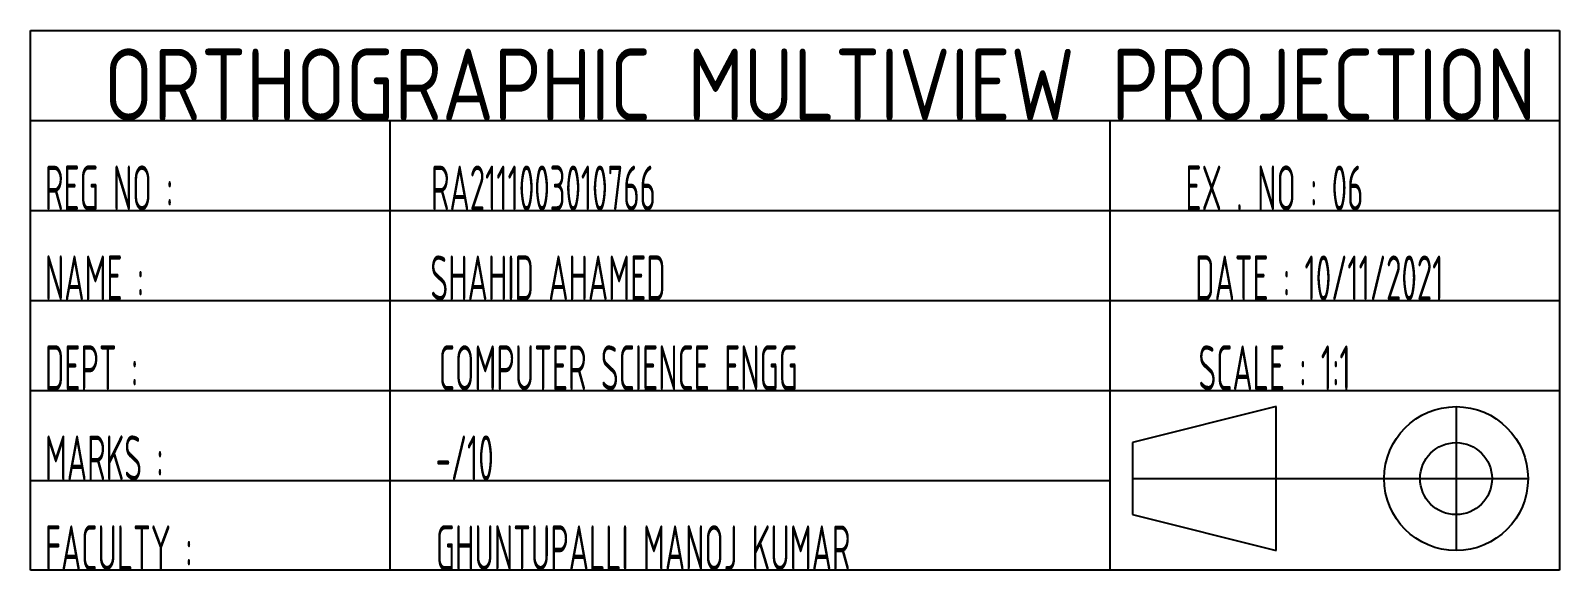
# Model space of a CAD drawing. Header units: millimetres. Extents: x 56 to 1763, y 147 to 593.
# Drawn here: x 126.6 to 239.2, y 147.1 to 186.8 of the extents above; entities that cross this region are included whole.
import ezdxf

# ---------------------------------------------------------------- set-up
doc = ezdxf.new("R2010")
doc.units = ezdxf.units.MM
doc.header["$MEASUREMENT"] = 0
doc.styles.get("Standard").update_dxf_attribs({"font": 'ISOCPEUR.TTF', "height": 4})

msp = doc.modelspace()

# ---------------------------------------------------------------- linework, layer by layer
for p, q in [((126.59, 147.09), (126.59, 186.83)), ((126.59, 186.83), (239.18, 186.83)), ((239.18, 186.83), (239.18, 147.09)), ((126.59, 180.2), (239.18, 180.2)), ((153.08, 147.09), (153.08, 180.2)), ((206.07, 180.2), (206.07, 147.09)), ((126.59, 173.58), (239.18, 173.58)), ((126.59, 166.96), (239.18, 166.96)), ((126.59, 160.34), (239.18, 160.34)), ((218.33, 159.14), (207.73, 156.49)), ((218.33, 148.55), (218.33, 159.14)), ((231.57, 159.14), (231.57, 148.55)), ((207.73, 156.49), (207.73, 151.2)), ((126.59, 153.71), (206.07, 153.71)), ((207.73, 153.84), (236.87, 153.84)), ((207.73, 151.2), (218.33, 148.55)), ((239.18, 147.09), (126.59, 147.09))]:
    msp.add_line(p, q)
for radius in [5.3, 2.65]:
    msp.add_circle((231.57, 153.84), radius)

# ---------------------------------------------------------------- texts
for s, height, width, p in [('  ORTHOGRAPHIC MULTIVIEW PROJECTION', 5.2986, 0.8, (126.59, 180.2)), (' REG NO :                  RA2111003010766                                     EX . NO : 06', 3.3116, 0.5, (126.59, 173.58)), (' NAME :                    SHAHID AHAMED                                     DATE : 10/11/2021', 3.3116, 0.5, (126.59, 166.96)), (' DEPT :                     COMPUTER SCIENCE ENGG                            SCALE : 1:1', 3.3116, 0.5, (126.59, 160.34)), (' MARKS :                   -/10', 3.3116, 0.5, (126.59, 153.71)), (' FACULTY :                 GHUNTUPALLI MANOJ KUMAR', 3.3116, 0.5, (126.59, 147.09))]:
    msp.add_text(s, height=height, dxfattribs=dict(width=width)).set_placement(p)

doc.saveas('drawing.dxf')
